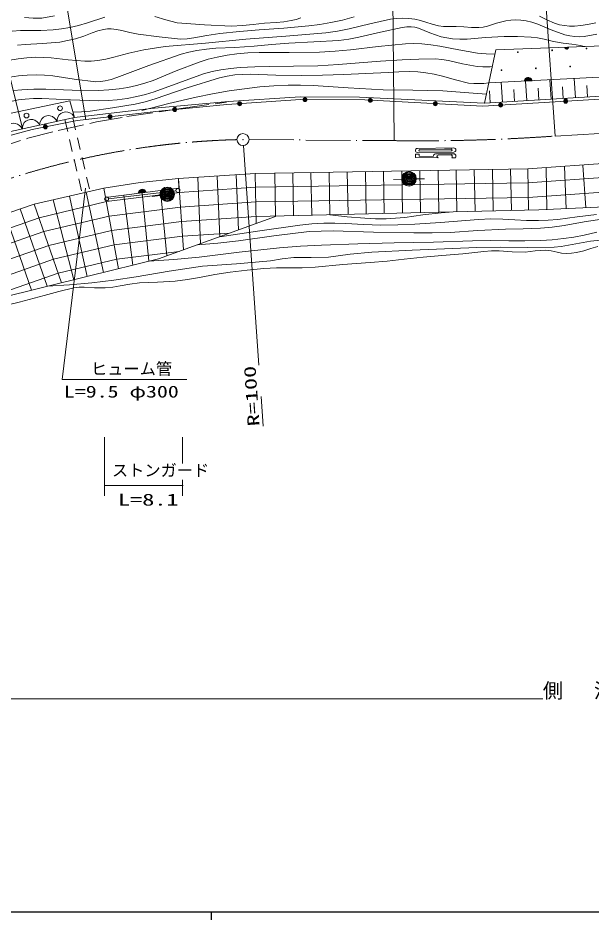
# Model space of a CAD drawing. Units: millimetres, scale not verified. Extents: x 63960 to 703960, y 389 to 360389.
# Drawn here: x 168124 to 238921, y 184389 to 295718 of the extents above; entities that cross this region are included whole.
import ezdxf
from ezdxf.enums import TextEntityAlignment as Align

# ---------------------------------------------------------------- set-up
doc = ezdxf.new("R2010")
doc.units = ezdxf.units.MM
doc.header["$LTSCALE"] = 1000
for name, pattern in [('USER1', [7.000001, 5.508197, -0.688525, 0.114754, -0.688525]), ('USER2', [2.5, 1.5, -1]), ('USER3', [4, 3.2, -0.8])]:
    doc.linetypes.add(name, pattern=pattern)
for name, color, linetype, lineweight in [('M-TTL-BAND', 7, 'Continuous', 25), ('S-BGD', 1, 'Continuous', 13), ('S-BGD-HTXT', 6, 'Continuous', 13), ('S-BMK', 5, 'USER1', 13)]:
    doc.layers.add(name, color=color, linetype=linetype, lineweight=lineweight)
doc.styles.add('ＭＳ ゴシック', font='')
doc.styles.get('ＭＳ ゴシック').set_extended_font_data('MS Gothic')

# ---------------------------------------------------------------- blocks, each defined once
blk = doc.blocks.new('BUHIN5')
at = {"color": 1, "linetype": 'Continuous', "lineweight": 13}
blk.add_lwpolyline([(1078, 234), (943, 464), (768, 646), (507, 838), (241, 916), (-29, 941), (-363, 869), (-599, 733), (-808, 553), (-967, 270), (-1045, 33), (-1078, -234)], dxfattribs=at)
blk = doc.blocks.new('BUHIN22')
at = {"color": 1, "linetype": 'Continuous', "lineweight": 13}
for radius in [249, 220, 191, 161, 132, 97.5, 67.5, 38.8, 7.5]:
    blk.add_circle((0, 0), radius, dxfattribs=at)
blk = doc.blocks.new('BUHIN23')
at = {"color": 1, "linetype": 'Continuous', "lineweight": 13}
for radius in [249, 220, 191, 161, 132, 97.5, 67.5, 38.8, 7.5]:
    blk.add_circle((0, 0), radius, dxfattribs=at)
blk = doc.blocks.new('BUHIN32')
at = {"color": 1, "linetype": 'Continuous', "lineweight": 13}
blk.add_circle((0, 0), 249, dxfattribs=at)
blk = doc.blocks.new('BUHIN33')
at = {"color": 5, "linetype": 'Continuous', "lineweight": 13}
for radius in [746, 22.5]:
    blk.add_circle((0, 0), radius, dxfattribs=at)
blk = doc.blocks.new('BUHIN54')
at = {"color": 1, "linetype": 'Continuous', "lineweight": 13}
for p, q in [((-478, 38), (471, 87)), ((443, 148), (-456, 101)), ((-422, 166), (400, 209)), ((351, 269), (-375, 231)), ((-318, 296), (286, 328)), ((165, 384), (-207, 365))]:
    blk.add_line(p, q, dxfattribs=at)
blk.add_lwpolyline([(-499, -26), (-465, 91), (-413, 191), (-321, 306), (-215, 372), (-99, 415), (55, 423), (175, 392), (288, 338), (391, 233), (456, 139), (499, 26)], close=True, dxfattribs=at)
blk = doc.blocks.new('BUHIN56')
at = {"color": 1, "linetype": 'Continuous', "lineweight": 13}
for p, q in [((238, -22), (-236, -40)), ((-223, -71), (227, -54)), ((210, -86), (-201, -101)), ((-178, -132), (186, -118)), ((157, -151), (-145, -162)), ((-85, -191), (101, -184))]:
    blk.add_line(p, q, dxfattribs=at)
blk.add_lwpolyline([(250, 9), (232, -49), (205, -99), (158, -155), (105, -188), (47, -208), (-31, -211), (-90, -195), (-146, -167), (-197, -114), (-229, -66), (-250, -9)], close=True, dxfattribs=at)
blk = doc.blocks.new('BUHIN206')
at = {"color": 1, "linetype": 'Continuous', "lineweight": 13}
for radius in [896, 792, 688, 580, 477, 351, 243, 140, 27]:
    blk.add_circle((0, 0), radius, dxfattribs=at)

msp = doc.modelspace()

# ---------------------------------------------------------------- linework, layer by layer
at = {"layer": 'M-TTL-BAND'}
for p, q in [((63960, 185389), (602960, 185389)), ((191960, 185389), (191960, 184389))]:
    msp.add_line(p, q, dxfattribs=at)
at = {"layer": 'S-BGD'}
for p, q in [((173445, 301533), (176477, 283173)), ((164357, 299394), (168666, 282100)), ((227045, 291775), (261609, 293058)), ((225658, 285205), (227045, 291775)), ((313953, 292297), (226185, 287702)), ((314111, 290506), (225659, 285210)), ((227866, 285342), (227720, 287783)), ((230873, 285522), (230729, 287940)), ((233881, 285702), (233737, 288098)), ((236888, 285882), (236746, 288255)), ((238392, 285972), (238307, 287389)), ((226363, 285252), (226275, 286723)), ((229370, 285432), (229283, 286890)), ((232377, 285612), (232291, 287056)), ((235384, 285792), (235299, 287223)), ((164357, 283362), (174501, 285508)), ((174501, 285508), (175090, 283431)), ((184503, 284534), (194086, 285403)), ((194086, 285403), (202906, 285996)), ((202906, 285996), (210242, 285954)), ((210242, 285954), (225611, 285207)), ((175090, 283431), (184503, 284534)), ((175090, 283431), (166469, 281561)), ((217381, 279624), (221880, 279676)), ((221582, 279523), (217682, 279477)), ((220722, 279663), (221680, 279674)), ((217139, 278921), (217589, 278926)), ((217144, 278521), (217139, 278921)), ((219954, 278454), (217144, 278521)), ((221886, 279176), (217386, 279124)), ((217592, 278660), (217589, 278926)), ((219343, 278618), (217595, 278660)), ((221584, 279323), (217685, 279277)), ((221838, 278976), (219639, 278950)), ((221540, 278822), (219940, 278804)), ((222084, 278479), (221634, 278473)), ((230992, 277089), (260732, 279212)), ((231028, 275372), (262815, 277641)), ((233370, 272030), (233256, 277251)), ((235749, 272179), (235520, 277412)), ((238161, 272300), (237785, 277574)), ((187931, 275902), (197377, 276539)), ((193002, 268728), (192677, 276211)), ((195322, 269573), (195044, 276375)), ((197377, 276539), (230992, 277089)), ((197507, 270368), (197377, 276539)), ((199879, 271231), (199781, 276556)), ((202117, 271322), (202020, 276597)), ((204355, 271378), (204258, 276638)), ((206594, 271435), (206497, 276680)), ((208832, 271491), (208736, 276721)), ((211071, 271548), (210975, 276762)), ((213309, 271605), (213214, 276803)), ((215548, 271661), (215452, 276844)), ((217787, 271718), (217691, 276886)), ((220025, 271774), (219930, 276927)), ((222264, 271822), (222169, 276968)), ((224502, 271870), (224408, 277009)), ((226741, 271918), (226647, 277051)), ((228980, 271966), (228885, 277092)), ((231085, 272011), (230992, 277089)), ((178723, 274730), (183169, 275411)), ((183169, 275411), (187931, 275902)), ((187931, 275902), (187972, 274716)), ((188540, 267104), (187931, 275902)), ((190611, 267858), (190311, 276048)), ((197413, 274822), (231028, 275372)), ((215455, 275843), (214456, 275801)), ((217255, 275881), (218255, 275881)), ((231066, 273563), (262943, 275839)), ((170126, 272752), (178725, 274718)), ((178647, 264311), (176535, 274217)), ((180530, 264773), (178725, 274718)), ((187972, 274716), (178931, 273581)), ((179026, 273057), (188050, 274190)), ((179292, 273416), (187597, 274409)), ((182973, 274151), (183915, 274270)), ((183883, 274328), (182990, 274216)), ((183019, 274283), (183835, 274385)), ((183783, 274442), (183061, 274351)), ((183113, 274421), (183713, 274496)), ((183588, 274543), (183219, 274497)), ((184264, 265690), (183452, 274148)), ((186485, 266356), (185712, 274432)), ((187421, 274097), (188410, 274243)), ((188050, 274190), (197413, 274822)), ((170710, 271075), (179026, 273057)), ((175025, 263420), (172467, 273287)), ((176667, 263825), (174490, 273750)), ((182290, 265205), (181191, 273865)), ((185641, 273829), (184652, 273679)), ((188174, 272387), (197451, 273013)), ((197451, 273013), (231066, 273563)), ((160662, 269473), (170126, 272752)), ((171715, 262602), (168393, 272151)), ((173503, 263044), (170126, 272752)), ((179349, 271279), (188174, 272387)), ((197489, 271205), (220025, 271774)), ((220025, 271774), (232383, 272038)), ((232383, 272038), (242830, 272511)), ((161359, 267796), (170710, 271075)), ((169789, 262127), (166527, 271505)), ((171305, 269362), (179349, 271279)), ((179671, 269501), (188299, 270585)), ((185465, 265984), (199879, 271231)), ((188299, 270585), (197489, 271205)), ((171901, 267649), (179671, 269501)), ((162055, 266119), (171305, 269362)), ((179994, 267724), (188424, 268782)), ((188424, 268782), (194226, 269174)), ((162752, 264441), (171901, 267649)), ((172497, 265937), (179994, 267724)), ((188014, 266912), (180317, 265946)), ((163449, 262764), (172497, 265937)), ((173093, 264224), (180317, 265946)), ((176791, 263855), (185465, 265984)), ((162002, 260205), (176791, 263855)), ((164146, 261087), (173093, 264224))]:
    msp.add_line(p, q, dxfattribs=at)
at = {"layer": 'S-BGD', "linetype": 'USER3'}
for p, q in [((188488, 284587), (193820, 285339)), ((181563, 283571), (188488, 284587)), ((173075, 281835), (177801, 282895)), ((177801, 282895), (181563, 283571)), ((169314, 280870), (173075, 281835)), ((165359, 279616), (169314, 280870))]:
    msp.add_line(p, q, dxfattribs=at)
at = {"layer": 'S-BGD', "linetype": 'USER2'}
for p, q in [((173913, 283156), (176016, 274105)), ((174887, 283383), (176990, 274331))]:
    msp.add_line(p, q, dxfattribs=at)
at = {"layer": 'S-BGD'}
for points in [[(166881, 290466), (168158, 290675), (169202, 290804), (170257, 290873), (171233, 290865), (172218, 290797), (174288, 290561), (176362, 290385), (177155, 290398), (177955, 290471), (178957, 290641), (179954, 290872), (181805, 291362), (183655, 291789), (184959, 292018), (186284, 292189), (191248, 292625), (196221, 293116), (201151, 293466), (206080, 293876), (207530, 294095), (208969, 294373), (211508, 295007), (214060, 295583), (214825, 295672), (215602, 295701), (216329, 295668), (217062, 295573), (217755, 295422), (218436, 295212), (219202, 294947), (219987, 294739), (220623, 294669), (221270, 294660), (222187, 294673), (223118, 294625), (224056, 294552), (224981, 294541), (225509, 294596), (226028, 294711), (227140, 295069), (228277, 295372), (228896, 295465), (229524, 295498), (230163, 295466), (230796, 295375), (231514, 295204), (232226, 294972), (233897, 294281), (235588, 293648), (236182, 293505), (236795, 293421), (237380, 293408), (237963, 293456), (239530, 293742)], [(167405, 294077), (168426, 294164), (169444, 294191), (170939, 294196), (172438, 294262), (173470, 294378), (174503, 294556), (175601, 294810), (176696, 295125), (178826, 295809)], [(168064, 292361), (169007, 292459), (171139, 292577), (173271, 292755), (174240, 292926), (175196, 293155), (176238, 293483), (177285, 293876), (177973, 294125), (178665, 294311), (179140, 294379), (179617, 294385), (180255, 294311), (180908, 294174), (181918, 293927), (182925, 293743), (185549, 293390), (188180, 293099), (188982, 293157), (189793, 293277), (191405, 293575), (193030, 293815), (195453, 294063), (197884, 294252), (200931, 294478), (203982, 294764), (205340, 294928), (206697, 295152), (208148, 295471), (209596, 295852)], [(168907, 295784), (169978, 295715), (171056, 295707), (172610, 295992)], [(185005, 295891), (186374, 295486), (187765, 295138), (191110, 294894), (194460, 294711), (195793, 294788), (197135, 294927), (198539, 295086), (199953, 295184), (200892, 295260), (201831, 295396), (202425, 295535), (203018, 295736)], [(232441, 295943), (233349, 295485), (234288, 295080), (234900, 294899), (235525, 294778), (236150, 294713), (236779, 294708), (237565, 294779), (238354, 294911), (239385, 295106)], [(167102, 288436), (168187, 288580), (169265, 288675), (170353, 288710), (171388, 288677), (172429, 288584), (175055, 288190), (177710, 287854), (178294, 287874), (178880, 287955), (179604, 288134), (180320, 288374), (184271, 289853), (188226, 291268), (189190, 291521), (190180, 291717), (191351, 291878), (192529, 291979), (194886, 292076), (197237, 292233), (199385, 292460), (201544, 292627), (204630, 292760), (207711, 292954), (208936, 293125), (210152, 293356), (212823, 293988), (215522, 294563), (216072, 294630), (216617, 294635), (217076, 294572), (217536, 294447), (218929, 293900), (220328, 293417), (221019, 293262), (221733, 293166), (222621, 293117), (223510, 293129), (225793, 293305), (228076, 293421), (229742, 293419), (231412, 293357), (232215, 293263), (233009, 293110), (234190, 292840), (235390, 292628), (236452, 292507), (237500, 292327), (237780, 292259), (238058, 292184)], [(167548, 286768), (168588, 286867), (170071, 286933), (171549, 286939), (174806, 286828), (178061, 286778), (179327, 286845), (180593, 286973), (181662, 287144), (182719, 287373), (183769, 287668), (184798, 288019), (187614, 289182), (190457, 290291), (191570, 290624), (192698, 290899), (193906, 291128), (195123, 291298), (196489, 291418), (197859, 291477), (201581, 291463), (205304, 291509), (207227, 291626), (209147, 291803), (212535, 292206), (215925, 292549), (216930, 292571), (217933, 292533), (219053, 292419), (220170, 292245), (222484, 291793), (224799, 291401), (225859, 291302), (226933, 291246)], [(167389, 285456), (168193, 285617), (169017, 285721), (170046, 285778), (171075, 285774), (174574, 285603), (178077, 285493), (179224, 285531), (180367, 285628), (181565, 285793), (182765, 286019), (183843, 286281), (184905, 286601), (187940, 287736), (190997, 288813), (192067, 289099), (193160, 289328), (194345, 289504), (195540, 289621), (197318, 289715), (199107, 289749), (202105, 289764), (205098, 289838), (207650, 289980), (210211, 290182), (212850, 290401), (215489, 290559), (217558, 290642), (219635, 290665), (220421, 290610), (221208, 290494), (222967, 290077), (224744, 289719), (225444, 289676), (226156, 289693), (226385, 289709), (226613, 289729)], [(109245, 235360), (117737, 245608), (124949, 254955), (133631, 264302), (139456, 269559), (143584, 272548), (147048, 274636), (152883, 277103), (161610, 279720), (169865, 281950), (175416, 283088), (185869, 284275), (193887, 285034), (202949, 285650), (210905, 285603), (225471, 284844), (298245, 289203)], [(174896, 284115), (175950, 284140), (177001, 284225), (179791, 284623), (182571, 285080), (183809, 285389), (185033, 285757), (189006, 287083), (192989, 288349), (193917, 288549), (194855, 288689), (195819, 288761), (196786, 288774), (199918, 288667), (203055, 288621), (205682, 288662), (208318, 288763), (211042, 288859), (213765, 289015), (215090, 289096), (216428, 289117), (217426, 289071), (218418, 288966), (219460, 288793), (220501, 288558), (222088, 288090), (223689, 287680), (224350, 287622), (225028, 287624), (225601, 287656), (226185, 287702)], [(183396, 284318), (186734, 285162), (190090, 285947), (192117, 286365), (194165, 286725), (196056, 286995), (197955, 287206), (199689, 287345), (201436, 287424), (202984, 287432), (204530, 287380), (208835, 287089), (213157, 286857), (216843, 286820), (220526, 286723), (223205, 286535), (225893, 286318)], [(206594, 271435), (208737, 271185), (210889, 270996), (212209, 270935), (213538, 270935), (214695, 270995), (215845, 271116), (218072, 271414), (220315, 271653), (221289, 271740), (222264, 271822)], [(190252, 267727), (192787, 267940), (195327, 268214), (199680, 268816), (204047, 269360), (205512, 269427), (206980, 269434), (211969, 269296), (216965, 269195), (219196, 269193), (221434, 269252), (224843, 269488), (228263, 269664), (230421, 269691), (232585, 269779), (234026, 269906), (235473, 270095), (237945, 270544), (240431, 270935)], [(193002, 268728), (197935, 269462), (202884, 270165), (204357, 270308), (205833, 270391), (207189, 270399), (208557, 270347), (210724, 270219), (212893, 270151), (214972, 270184), (217059, 270278), (220221, 270480), (223381, 270742), (224915, 270863), (226459, 270925), (227936, 270895), (229423, 270804), (230862, 270727), (232312, 270710), (233510, 270757), (234714, 270864), (237101, 271197), (239495, 271470)], [(184264, 265690), (187359, 265925), (190451, 266221), (195406, 266806), (200370, 267350), (202959, 267556), (205554, 267702), (210030, 267858), (214516, 267955), (219359, 268057), (224200, 268219), (226438, 268258), (228688, 268236), (230648, 268217), (232606, 268257), (234003, 268341), (235396, 268485), (236691, 268680), (237976, 268935), (239535, 269278)], [(165160, 259892), (168254, 260655), (171327, 261476), (173161, 261969), (175016, 262405), (175647, 262484), (176282, 262502), (177571, 262433), (178859, 262424), (179803, 262509), (180741, 262654), (181922, 262874), (183108, 263034), (185317, 263107), (187522, 263239), (189016, 263440), (190510, 263701), (192391, 264063), (194294, 264367), (196368, 264605), (198459, 264785), (200015, 264864), (201583, 264884), (203180, 264896), (204785, 264970), (208179, 265285), (211576, 265539), (213667, 265709), (215760, 265940), (218079, 266211), (220407, 266423), (222998, 266623), (225587, 266883), (226523, 266963), (227460, 266983), (229075, 266873), (230691, 266824), (231928, 266976), (233157, 267066), (233883, 266968), (234619, 266807), (235182, 266703), (235758, 266657), (236384, 266683), (237005, 266769), (237907, 266986), (238800, 267264), (239633, 267518)], [(171715, 262602), (174471, 262796), (177225, 263051), (179953, 263380), (182682, 263770), (186770, 264464), (190871, 265100), (195072, 265395), (199266, 265752), (200708, 265985), (202154, 266158), (204282, 266154), (206409, 266209), (209078, 266554), (211754, 266838), (216737, 267082), (221727, 267281), (224704, 267397), (227681, 267453), (230956, 267405), (234245, 267417), (235136, 267513), (236018, 267668), (237368, 267941), (238741, 268157), (240004, 268280)]]:
    msp.add_lwpolyline(points, dxfattribs=at)
msp.add_lwpolyline([(182956, 274086), (182981, 274205), (183026, 274309), (183109, 274430), (183210, 274504), (183322, 274555), (183476, 274575), (183597, 274552), (183714, 274506), (183825, 274409), (183896, 274320), (183948, 274211)], close=True, dxfattribs=at)
for centre, radius in [((234008, 291738), 49.8), ((238244, 291960), 49.8), ((229771, 291516), 49.8), ((232000, 289509), 49.8), ((236237, 289731), 49.8), ((227763, 289287), 49.8), ((195478, 285142), 249), ((195478, 285142), 220), ((195478, 285142), 191), ((195478, 285142), 161), ((195478, 285142), 132), ((195478, 285142), 97.5), ((195478, 285142), 67.5), ((195478, 285142), 38.8), ((195478, 285142), 7.5), ((203514, 285647), 249), ((203514, 285647), 220), ((203514, 285647), 191), ((203514, 285647), 161), ((203514, 285647), 132), ((203514, 285647), 97.5), ((203514, 285647), 67.5), ((203514, 285647), 38.8), ((203514, 285647), 7.5), ((169160, 283680), 298), ((173306, 284579), 298), ((187458, 284425), 249), ((187458, 284425), 220), ((187458, 284425), 191), ((187458, 284425), 161), ((187458, 284425), 132), ((187458, 284425), 97.5), ((187458, 284425), 67.5), ((187458, 284425), 38.8), ((187458, 284425), 7.5), ((179453, 283546), 249), ((179453, 283546), 220), ((179453, 283546), 191), ((179453, 283546), 161), ((179453, 283546), 132), ((179453, 283546), 97.5), ((179453, 283546), 67.5), ((179453, 283546), 38.8), ((179453, 283546), 7.5), ((171507, 282286), 249), ((171507, 282286), 220), ((171507, 282286), 191), ((171507, 282286), 161), ((171507, 282286), 132), ((171507, 282286), 97.5), ((171507, 282286), 67.5), ((171507, 282286), 38.8), ((171507, 282286), 7.5)]:
    msp.add_circle(centre, radius, dxfattribs=at)
for centre, radius, start, end in [((217384, 279374), 250, 90.67242, 270.67242), ((217684, 279377), 100, 90.67242, 270.67242), ((221583, 279423), 100, 270.67242, 90.67242), ((221883, 279426), 250, 270.67242, 90.67242), ((219641, 278650), 300, 90.4187, 186.06671), ((219942, 278654), 150, 90.67242, 180.67242), ((220083, 278725), 300, 194.05115, 244.57574), ((221544, 278672), 150, 351.07251, 91.47476), ((221392, 278651), 300, 323.60422, 359.5589), ((221843, 278676), 300, 355.89191, 90.87177), ((221893, 278640), 250, 319.84332, 3.32013)]:
    msp.add_arc(centre, radius, start, end, dxfattribs=at)
at = {"layer": 'S-BGD-HTXT'}
for p, q in [((214210, 310286), (214529, 280585)), ((232317, 310539), (234392, 281153)), ((195922, 279964), (197842, 252886)), ((176436, 274734), (173564, 251084)), ((173564, 251084), (188939, 251084)), ((198117, 249013), (198377, 245348)), ((178801, 243974), (178801, 236724)), ((188430, 243974), (188430, 240718)), ((188430, 238718), (188430, 236724)), ((178806, 238032), (188493, 238032)), ((111604, 211675), (232864, 211675))]:
    msp.add_line(p, q, dxfattribs=at)
at = {"layer": 'S-BMK'}
for p, q in [((234392, 281153), (325060, 286595)), ((196619, 280707), (214529, 280585))]:
    msp.add_line(p, q, dxfattribs=at)
for centre, radius, start, end in [((197769, 181331), 99413, 91.5275, 143.72198), ((217799, 513682), 233120, 269.19637, 274.08176)]:
    msp.add_arc(centre, radius, start, end, dxfattribs=at)

# ---------------------------------------------------------------- block references
at = {"layer": 'S-BGD'}
for name, p in [('BUHIN56', (235806, 292100)), ('BUHIN54', (231061, 287958)), ('BUHIN22', (211567, 285569)), ('BUHIN22', (219609, 285149)), ('BUHIN23', (227650, 284974)), ('BUHIN23', (235689, 285456)), ('BUHIN5', (174012, 283197)), ('BUHIN5', (169702, 282262)), ('BUHIN5', (171857, 282730)), ('BUHIN5', (167547, 281795)), ('BUHIN206', (216355, 275881)), ('BUHIN206', (186531, 273965)), ('BUHIN32', (187846, 274438)), ('BUHIN32', (179044, 273386))]:
    msp.add_blockref(name, p, dxfattribs=at)
at = {"layer": 'S-BMK'}
msp.add_blockref('BUHIN33', (195869, 280712), dxfattribs=at)

# ---------------------------------------------------------------- texts
at = {"layer": 'S-BGD-HTXT', "style": 'ＭＳ ゴシック'}
for s, p in [('ヒューム管', (177129, 251253)), ('ストンガード', (179707, 238718))]:
    msp.add_text(s, height=1466, dxfattribs=at).set_placement(p, align=Align.BOTTOM_LEFT)
at = {"layer": 'S-BGD-HTXT', "style": 'ＭＳ ゴシック', "width": 1.5}
msp.add_text('R=100', height=1466, rotation=93.9, dxfattribs=at).set_placement((198363, 245404), align=Align.BOTTOM_LEFT)
at = {"layer": 'S-BGD-HTXT', "style": 'ＭＳ ゴシック'}
for s, width, p in [('L=9.5 φ300', 1.35, (173787, 248431)), ('L=8.1', 1.5, (180450, 235097))]:
    msp.add_text(s, height=1466, dxfattribs=dict(at, width=width)).set_placement(p, align=Align.BOTTOM_LEFT)
at = {"layer": 'S-BGD-HTXT', "insert": (232864, 211580), "char_height": 1833, "attachment_point": 7, "style": 'ＭＳ ゴシック'}
msp.add_mtext('\\T2.52;側溝', dxfattribs=at)

doc.saveas('drawing.dxf')
